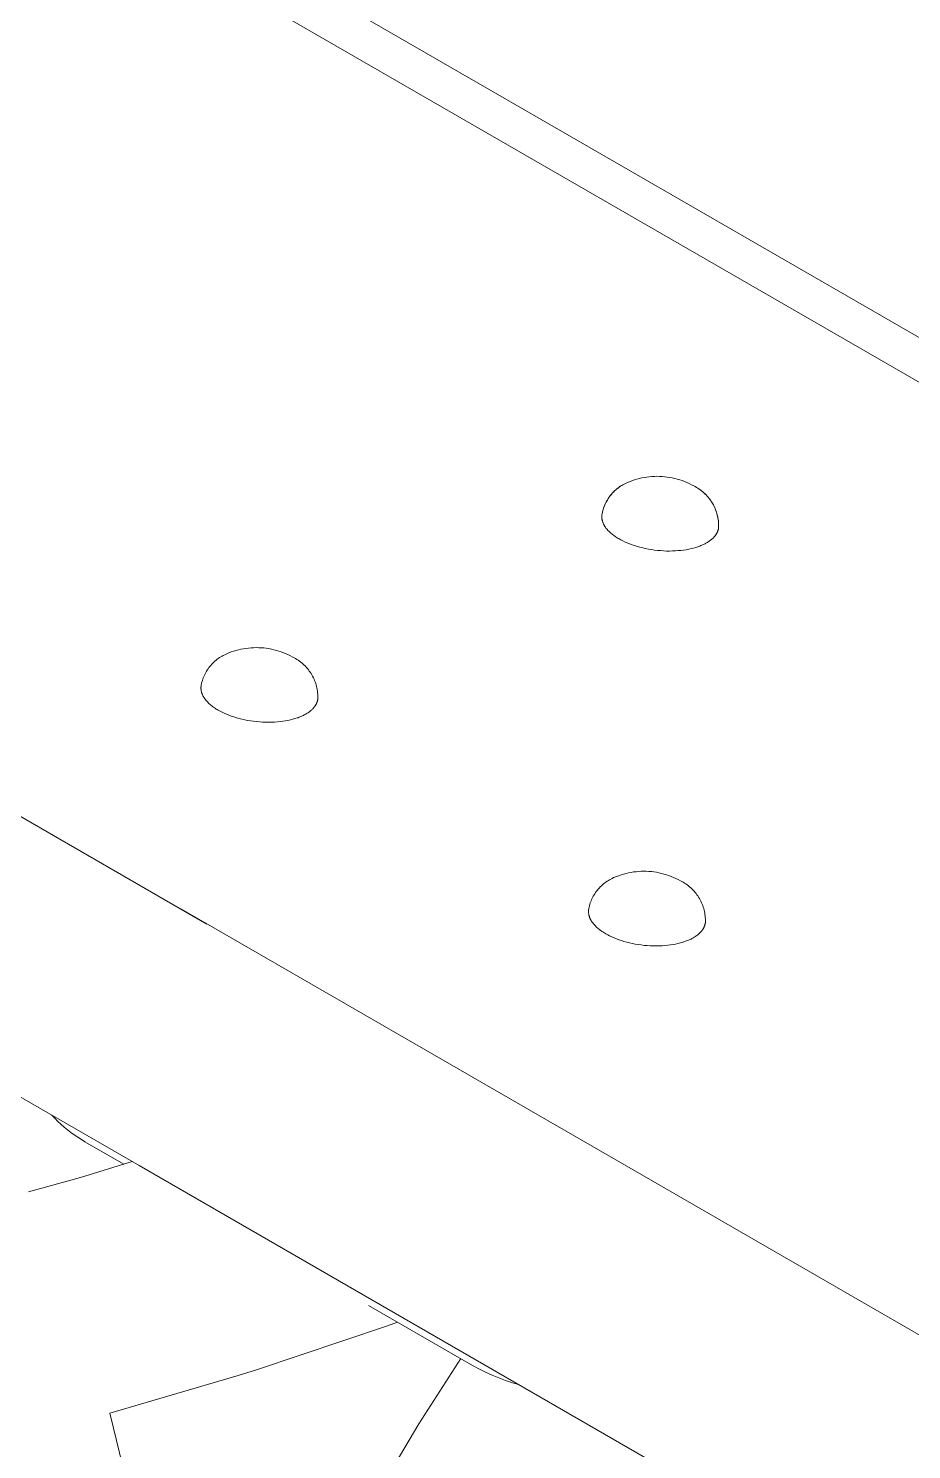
# Model space of a CAD drawing. Header units: millimetres. Extents: x -67 to 4862, y -244 to 3199.
# Drawn here: x 3866.6 to 3958.4, y 1250.4 to 1398.2 of the extents above; entities that cross this region are included whole.
import ezdxf

# ---------------------------------------------------------------- set-up
doc = ezdxf.new("R2010")
doc.units = ezdxf.units.MM
doc.layers.add('ZANO_R', color=7, linetype='Continuous', lineweight=0)

msp = doc.modelspace()

# ---------------------------------------------------------------- linework, layer by layer
at = {"layer": 'ZANO_R'}
for p, q in [((3301.17, 1745.99), (3984.51, 1351.46)), ((3983.94, 1347.13), (3297.95, 1743.19)), ((3199.18, 1701.13), (3885.18, 1305.07)), ((3194.79, 1674.48), (3880.84, 1278.39)), ((3928.69, 1350.89), (3928.83, 1350.96)), ((3928.69, 1350.89), (3928.82, 1350.96)), ((3928.82, 1350.96), (3928.96, 1351.02)), ((3928.83, 1350.96), (3928.97, 1351.02)), ((3928.96, 1351.02), (3929.11, 1351.07)), ((3928.97, 1351.02), (3929.11, 1351.07)), ((3929.11, 1351.07), (3929.36, 1351.17)), ((3929.11, 1351.07), (3929.36, 1351.17)), ((3929.36, 1351.17), (3929.61, 1351.25)), ((3929.36, 1351.17), (3929.61, 1351.25)), ((3929.61, 1351.25), (3929.86, 1351.33)), ((3929.61, 1351.25), (3929.86, 1351.33)), ((3929.86, 1351.33), (3930.12, 1351.4)), ((3929.86, 1351.33), (3930.12, 1351.4)), ((3930.12, 1351.4), (3930.38, 1351.46)), ((3930.12, 1351.4), (3930.38, 1351.46)), ((3930.38, 1351.46), (3930.64, 1351.51)), ((3930.38, 1351.46), (3930.64, 1351.51)), ((3930.64, 1351.51), (3930.9, 1351.55)), ((3930.64, 1351.51), (3930.9, 1351.55)), ((3930.9, 1351.55), (3931.16, 1351.58)), ((3930.9, 1351.55), (3931.16, 1351.58)), ((3931.16, 1351.58), (3931.43, 1351.61)), ((3931.16, 1351.58), (3931.43, 1351.61)), ((3931.43, 1351.61), (3931.69, 1351.62)), ((3931.43, 1351.61), (3931.69, 1351.62)), ((3931.69, 1351.62), (3931.96, 1351.63)), ((3931.69, 1351.62), (3931.96, 1351.63)), ((3931.96, 1351.63), (3932.23, 1351.62)), ((3931.96, 1351.63), (3932.23, 1351.62)), ((3932.23, 1351.62), (3932.49, 1351.61)), ((3932.23, 1351.62), (3932.49, 1351.61)), ((3932.49, 1351.61), (3932.76, 1351.59)), ((3932.49, 1351.61), (3932.76, 1351.59)), ((3932.76, 1351.59), (3933.02, 1351.56)), ((3932.76, 1351.59), (3933.02, 1351.56)), ((3933.02, 1351.56), (3933.28, 1351.52)), ((3933.02, 1351.56), (3933.28, 1351.52)), ((3933.28, 1351.52), (3933.54, 1351.47)), ((3933.28, 1351.52), (3933.54, 1351.47)), ((3933.54, 1351.47), (3933.8, 1351.41)), ((3933.54, 1351.47), (3933.8, 1351.41)), ((3933.8, 1351.41), (3934.06, 1351.34)), ((3933.8, 1351.41), (3934.06, 1351.34)), ((3934.06, 1351.34), (3934.32, 1351.27)), ((3934.06, 1351.34), (3934.32, 1351.27)), ((3934.32, 1351.27), (3934.57, 1351.18)), ((3934.32, 1351.27), (3934.57, 1351.18)), ((3934.57, 1351.18), (3934.82, 1351.09)), ((3934.57, 1351.18), (3934.82, 1351.09)), ((3934.82, 1351.09), (3935.06, 1350.99)), ((3934.82, 1351.09), (3935.06, 1350.99)), ((3935.06, 1350.99), (3935.3, 1350.88)), ((3935.06, 1350.99), (3935.3, 1350.88)), ((3926.96, 1349.42), (3927.05, 1349.55)), ((3926.97, 1349.43), (3927.06, 1349.56)), ((3927.05, 1349.55), (3927.14, 1349.67)), ((3927.06, 1349.56), (3927.15, 1349.68)), ((3927.14, 1349.67), (3927.24, 1349.78)), ((3927.15, 1349.68), (3927.25, 1349.79)), ((3927.24, 1349.78), (3927.34, 1349.9)), ((3927.25, 1349.79), (3927.35, 1349.91)), ((3927.34, 1349.9), (3927.45, 1350.01)), ((3927.35, 1349.91), (3927.46, 1350.02)), ((3927.45, 1350.01), (3927.56, 1350.12)), ((3927.46, 1350.02), (3927.56, 1350.12)), ((3927.56, 1350.12), (3927.68, 1350.22)), ((3927.56, 1350.12), (3927.67, 1350.22)), ((3927.67, 1350.22), (3927.79, 1350.32)), ((3927.68, 1350.22), (3927.79, 1350.32)), ((3927.79, 1350.32), (3927.91, 1350.42)), ((3927.79, 1350.32), (3927.91, 1350.41)), ((3927.91, 1350.42), (3928.03, 1350.51)), ((3927.91, 1350.41), (3928.03, 1350.5)), ((3928.03, 1350.51), (3928.16, 1350.59)), ((3928.03, 1350.5), (3928.15, 1350.59)), ((3928.15, 1350.59), (3928.28, 1350.67)), ((3928.16, 1350.59), (3928.29, 1350.68)), ((3928.28, 1350.67), (3928.41, 1350.75)), ((3928.29, 1350.68), (3928.42, 1350.75)), ((3928.41, 1350.75), (3928.55, 1350.82)), ((3928.42, 1350.75), (3928.55, 1350.83)), ((3928.55, 1350.83), (3928.69, 1350.89)), ((3928.55, 1350.82), (3928.69, 1350.89)), ((3935.3, 1350.88), (3935.54, 1350.76)), ((3935.3, 1350.88), (3935.54, 1350.76)), ((3935.54, 1350.76), (3935.78, 1350.63)), ((3935.54, 1350.76), (3935.78, 1350.63)), ((3935.78, 1350.63), (3935.92, 1350.56)), ((3935.78, 1350.63), (3935.92, 1350.56)), ((3935.92, 1350.56), (3936.06, 1350.48)), ((3935.92, 1350.56), (3936.06, 1350.48)), ((3936.06, 1350.48), (3936.19, 1350.4)), ((3936.06, 1350.48), (3936.2, 1350.4)), ((3936.19, 1350.4), (3936.33, 1350.31)), ((3936.2, 1350.4), (3936.33, 1350.31)), ((3936.33, 1350.31), (3936.46, 1350.22)), ((3936.33, 1350.31), (3936.47, 1350.22)), ((3936.46, 1350.22), (3936.59, 1350.12)), ((3936.47, 1350.22), (3936.6, 1350.12)), ((3936.59, 1350.12), (3936.71, 1350.02)), ((3936.6, 1350.12), (3936.72, 1350.02)), ((3936.71, 1350.02), (3936.83, 1349.92)), ((3936.72, 1350.02), (3936.84, 1349.91)), ((3936.83, 1349.92), (3936.95, 1349.81)), ((3936.84, 1349.91), (3936.96, 1349.8)), ((3936.95, 1349.81), (3937.06, 1349.7)), ((3936.96, 1349.8), (3937.07, 1349.69)), ((3937.06, 1349.7), (3937.17, 1349.58)), ((3937.07, 1349.69), (3937.18, 1349.57)), ((3937.17, 1349.58), (3937.28, 1349.46)), ((3937.18, 1349.57), (3937.29, 1349.45)), ((3926.28, 1347.89), (3926.32, 1348.04)), ((3926.29, 1347.92), (3926.33, 1348.06)), ((3926.32, 1348.04), (3926.36, 1348.19)), ((3926.33, 1348.06), (3926.37, 1348.21)), ((3926.36, 1348.19), (3926.41, 1348.33)), ((3926.37, 1348.21), (3926.42, 1348.35)), ((3926.41, 1348.33), (3926.46, 1348.48)), ((3926.42, 1348.35), (3926.47, 1348.5)), ((3926.46, 1348.48), (3926.52, 1348.62)), ((3926.47, 1348.5), (3926.53, 1348.64)), ((3926.52, 1348.62), (3926.58, 1348.76)), ((3926.53, 1348.64), (3926.59, 1348.78)), ((3926.58, 1348.76), (3926.65, 1348.9)), ((3926.59, 1348.78), (3926.66, 1348.91)), ((3926.65, 1348.9), (3926.72, 1349.03)), ((3926.66, 1348.91), (3926.73, 1349.05)), ((3926.72, 1349.03), (3926.8, 1349.16)), ((3926.73, 1349.05), (3926.8, 1349.18)), ((3926.8, 1349.18), (3926.88, 1349.31)), ((3926.8, 1349.16), (3926.88, 1349.29)), ((3926.88, 1349.31), (3926.97, 1349.43)), ((3926.88, 1349.29), (3926.96, 1349.42)), ((3937.28, 1349.46), (3937.38, 1349.34)), ((3937.29, 1349.45), (3937.39, 1349.32)), ((3937.38, 1349.34), (3937.48, 1349.21)), ((3937.39, 1349.32), (3937.49, 1349.19)), ((3937.48, 1349.21), (3937.57, 1349.08)), ((3937.49, 1349.19), (3937.58, 1349.06)), ((3937.57, 1349.08), (3937.66, 1348.95)), ((3937.58, 1349.06), (3937.67, 1348.92)), ((3937.66, 1348.95), (3937.74, 1348.81)), ((3937.67, 1348.92), (3937.75, 1348.79)), ((3937.74, 1348.81), (3937.82, 1348.67)), ((3937.75, 1348.79), (3937.83, 1348.65)), ((3937.82, 1348.67), (3937.89, 1348.53)), ((3937.83, 1348.65), (3937.9, 1348.5)), ((3937.89, 1348.53), (3937.96, 1348.38)), ((3937.9, 1348.5), (3937.97, 1348.35)), ((3937.96, 1348.38), (3938.02, 1348.24)), ((3937.97, 1348.35), (3938.04, 1348.21)), ((3938.02, 1348.24), (3938.08, 1348.09)), ((3938.04, 1348.21), (3938.09, 1348.06)), ((3938.08, 1348.09), (3938.13, 1347.94)), ((3938.09, 1348.06), (3938.15, 1347.9)), ((3926.22, 1347.55), (3926.23, 1347.59)), ((3926.22, 1347.51), (3926.22, 1347.55)), ((3926.22, 1347.47), (3926.22, 1347.51)), ((3926.22, 1347.43), (3926.22, 1347.47)), ((3926.22, 1347.38), (3926.22, 1347.43)), ((3926.22, 1347.34), (3926.22, 1347.38)), ((3926.22, 1347.3), (3926.22, 1347.34)), ((3926.23, 1347.26), (3926.22, 1347.3)), ((3926.23, 1347.62), (3926.26, 1347.77)), ((3926.23, 1347.59), (3926.25, 1347.74)), ((3926.23, 1347.21), (3926.23, 1347.26)), ((3926.24, 1347.17), (3926.23, 1347.21)), ((3926.25, 1347.13), (3926.24, 1347.17)), ((3926.25, 1347.74), (3926.28, 1347.89)), ((3926.26, 1347.09), (3926.25, 1347.13)), ((3926.26, 1347.77), (3926.29, 1347.92)), ((3926.27, 1347.04), (3926.26, 1347.09)), ((3926.28, 1347), (3926.27, 1347.04)), ((3926.29, 1346.96), (3926.28, 1347)), ((3926.3, 1346.92), (3926.29, 1346.96)), ((3926.32, 1346.87), (3926.3, 1346.92)), ((3926.33, 1346.83), (3926.32, 1346.87)), ((3926.35, 1346.79), (3926.33, 1346.83)), ((3926.37, 1346.75), (3926.35, 1346.79)), ((3926.39, 1346.7), (3926.37, 1346.75)), ((3926.41, 1346.66), (3926.39, 1346.7)), ((3926.43, 1346.62), (3926.41, 1346.66)), ((3926.45, 1346.58), (3926.43, 1346.62)), ((3926.47, 1346.54), (3926.45, 1346.58)), ((3926.5, 1346.5), (3926.47, 1346.54)), ((3938.13, 1347.94), (3938.18, 1347.79)), ((3938.15, 1347.9), (3938.19, 1347.75)), ((3938.18, 1347.79), (3938.22, 1347.63)), ((3938.19, 1347.75), (3938.23, 1347.59)), ((3938.22, 1347.63), (3938.26, 1347.48)), ((3938.23, 1347.59), (3938.27, 1347.43)), ((3938.26, 1347.48), (3938.29, 1347.32)), ((3938.27, 1347.43), (3938.3, 1347.28)), ((3938.29, 1347.32), (3938.32, 1347.16)), ((3938.3, 1347.28), (3938.33, 1347.12)), ((3938.32, 1347.16), (3938.34, 1347)), ((3938.33, 1347.12), (3938.35, 1346.96)), ((3938.34, 1347), (3938.36, 1346.84)), ((3938.35, 1346.96), (3938.36, 1346.8)), ((3938.36, 1346.84), (3938.37, 1346.69)), ((3938.36, 1346.8), (3938.37, 1346.63)), ((3938.37, 1346.69), (3938.37, 1346.53)), ((3938.37, 1346.63), (3938.37, 1346.47)), ((3938.37, 1346.53), (3938.37, 1346.37)), ((3926.52, 1346.45), (3926.5, 1346.5)), ((3926.55, 1346.41), (3926.52, 1346.45)), ((3926.58, 1346.37), (3926.55, 1346.41)), ((3926.6, 1346.33), (3926.58, 1346.37)), ((3926.63, 1346.29), (3926.6, 1346.33)), ((3926.66, 1346.25), (3926.63, 1346.29)), ((3926.73, 1346.17), (3926.66, 1346.25)), ((3926.79, 1346.09), (3926.73, 1346.17)), ((3926.86, 1346.01), (3926.79, 1346.09)), ((3926.94, 1345.94), (3926.86, 1346.01)), ((3927.01, 1345.86), (3926.94, 1345.94)), ((3927.09, 1345.79), (3927.01, 1345.86)), ((3927.17, 1345.72), (3927.09, 1345.79)), ((3927.26, 1345.64), (3927.17, 1345.72)), ((3927.35, 1345.57), (3927.26, 1345.64)), ((3927.43, 1345.5), (3927.35, 1345.57)), ((3927.53, 1345.44), (3927.43, 1345.5)), ((3927.62, 1345.37), (3927.53, 1345.44)), ((3927.72, 1345.31), (3927.62, 1345.37)), ((3927.82, 1345.24), (3927.72, 1345.31)), ((3927.91, 1345.18), (3927.82, 1345.24)), ((3928.02, 1345.12), (3927.91, 1345.18)), ((3928.21, 1345.01), (3928.02, 1345.12)), ((3937.63, 1345.07), (3937.57, 1345.01)), ((3937.7, 1345.12), (3937.63, 1345.07)), ((3937.76, 1345.18), (3937.7, 1345.12)), ((3937.82, 1345.24), (3937.76, 1345.18)), ((3937.88, 1345.3), (3937.82, 1345.24)), ((3937.93, 1345.36), (3937.88, 1345.3)), ((3937.96, 1345.39), (3937.93, 1345.36)), ((3937.98, 1345.42), (3937.96, 1345.39)), ((3938.01, 1345.45), (3937.98, 1345.42)), ((3938.03, 1345.48), (3938.01, 1345.45)), ((3938.05, 1345.52), (3938.03, 1345.48)), ((3938.08, 1345.55), (3938.05, 1345.52)), ((3938.1, 1345.58), (3938.08, 1345.55)), ((3938.12, 1345.61), (3938.1, 1345.58)), ((3938.14, 1345.65), (3938.12, 1345.61)), ((3938.16, 1345.68), (3938.14, 1345.65)), ((3938.18, 1345.71), (3938.16, 1345.68)), ((3938.2, 1345.75), (3938.18, 1345.71)), ((3938.21, 1345.78), (3938.2, 1345.75)), ((3938.23, 1345.82), (3938.21, 1345.78)), ((3938.24, 1345.85), (3938.23, 1345.82)), ((3938.26, 1345.88), (3938.24, 1345.85)), ((3938.27, 1345.92), (3938.26, 1345.88)), ((3938.29, 1345.95), (3938.27, 1345.92)), ((3938.3, 1345.99), (3938.29, 1345.95)), ((3938.31, 1346.02), (3938.3, 1345.99)), ((3938.32, 1346.06), (3938.31, 1346.02)), ((3938.33, 1346.1), (3938.32, 1346.06)), ((3938.34, 1346.13), (3938.33, 1346.1)), ((3938.35, 1346.17), (3938.34, 1346.13)), ((3938.36, 1346.24), (3938.35, 1346.2)), ((3938.35, 1346.2), (3938.35, 1346.17)), ((3938.37, 1346.31), (3938.36, 1346.28)), ((3938.36, 1346.28), (3938.36, 1346.24)), ((3938.37, 1346.47), (3938.37, 1346.31)), ((3928.42, 1344.91), (3928.21, 1345.01)), ((3928.64, 1344.8), (3928.42, 1344.91)), ((3928.87, 1344.7), (3928.64, 1344.8)), ((3929.12, 1344.6), (3928.87, 1344.7)), ((3929.37, 1344.51), (3929.12, 1344.6)), ((3929.63, 1344.42), (3929.37, 1344.51)), ((3929.91, 1344.33), (3929.63, 1344.42)), ((3930.19, 1344.26), (3929.91, 1344.33)), ((3930.48, 1344.18), (3930.19, 1344.26)), ((3930.77, 1344.12), (3930.48, 1344.18)), ((3931.08, 1344.06), (3930.77, 1344.12)), ((3931.38, 1344.01), (3931.08, 1344.06)), ((3931.69, 1343.96), (3931.38, 1344.01)), ((3932.01, 1343.93), (3931.69, 1343.96)), ((3932.32, 1343.9), (3932.01, 1343.93)), ((3932.64, 1343.88), (3932.32, 1343.9)), ((3932.95, 1343.86), (3932.64, 1343.88)), ((3933.26, 1343.86), (3932.95, 1343.86)), ((3933.57, 1343.87), (3933.26, 1343.86)), ((3933.87, 1343.88), (3933.57, 1343.87)), ((3934.17, 1343.9), (3933.87, 1343.88)), ((3934.45, 1343.93), (3934.17, 1343.9)), ((3934.73, 1343.96), (3934.45, 1343.93)), ((3935.01, 1344), (3934.73, 1343.96)), ((3935.27, 1344.05), (3935.01, 1344)), ((3935.52, 1344.11), (3935.27, 1344.05)), ((3935.76, 1344.17), (3935.52, 1344.11)), ((3935.99, 1344.24), (3935.76, 1344.17)), ((3936.21, 1344.31), (3935.99, 1344.24)), ((3936.32, 1344.34), (3936.21, 1344.31)), ((3936.42, 1344.38), (3936.32, 1344.34)), ((3936.52, 1344.42), (3936.42, 1344.38)), ((3936.61, 1344.46), (3936.52, 1344.42)), ((3936.7, 1344.5), (3936.61, 1344.46)), ((3936.79, 1344.54), (3936.7, 1344.5)), ((3936.87, 1344.58), (3936.79, 1344.54)), ((3936.96, 1344.62), (3936.87, 1344.58)), ((3937.04, 1344.67), (3936.96, 1344.62)), ((3937.12, 1344.71), (3937.04, 1344.67)), ((3937.2, 1344.76), (3937.12, 1344.71)), ((3937.28, 1344.81), (3937.2, 1344.76)), ((3937.35, 1344.86), (3937.28, 1344.81)), ((3937.42, 1344.91), (3937.35, 1344.86)), ((3937.5, 1344.96), (3937.42, 1344.91)), ((3937.57, 1345.01), (3937.5, 1344.96)), ((3887.16, 1333.15), (3887.3, 1333.21)), ((3887.3, 1333.21), (3887.44, 1333.26)), ((3887.44, 1333.26), (3887.69, 1333.36)), ((3887.69, 1333.36), (3887.94, 1333.44)), ((3887.94, 1333.44), (3888.2, 1333.52)), ((3888.2, 1333.52), (3888.45, 1333.59)), ((3888.45, 1333.59), (3888.71, 1333.65)), ((3888.71, 1333.65), (3888.97, 1333.7)), ((3888.97, 1333.7), (3889.23, 1333.74)), ((3889.23, 1333.74), (3889.5, 1333.77)), ((3889.5, 1333.77), (3889.76, 1333.8)), ((3889.76, 1333.8), (3890.03, 1333.81)), ((3890.03, 1333.81), (3890.29, 1333.82)), ((3890.29, 1333.82), (3890.56, 1333.81)), ((3890.56, 1333.81), (3890.83, 1333.8)), ((3890.83, 1333.8), (3891.09, 1333.78)), ((3891.09, 1333.78), (3891.35, 1333.75)), ((3891.35, 1333.75), (3891.62, 1333.71)), ((3891.62, 1333.71), (3891.88, 1333.66)), ((3891.88, 1333.66), (3892.14, 1333.6)), ((3892.14, 1333.6), (3892.4, 1333.53)), ((3892.4, 1333.53), (3892.65, 1333.46)), ((3892.65, 1333.46), (3892.9, 1333.37)), ((3892.9, 1333.37), (3893.15, 1333.28)), ((3893.15, 1333.28), (3893.4, 1333.18)), ((3885.3, 1331.61), (3885.38, 1331.74)), ((3885.38, 1331.74), (3885.48, 1331.86)), ((3885.48, 1331.86), (3885.58, 1331.97)), ((3885.58, 1331.97), (3885.68, 1332.09)), ((3885.68, 1332.09), (3885.78, 1332.2)), ((3885.78, 1332.2), (3885.89, 1332.31)), ((3885.89, 1332.31), (3886, 1332.41)), ((3886, 1332.41), (3886.12, 1332.51)), ((3886.12, 1332.51), (3886.24, 1332.6)), ((3886.24, 1332.6), (3886.36, 1332.69)), ((3886.36, 1332.69), (3886.49, 1332.78)), ((3886.49, 1332.78), (3886.62, 1332.86)), ((3886.62, 1332.86), (3886.75, 1332.94)), ((3886.75, 1332.94), (3886.88, 1333.01)), ((3886.88, 1333.01), (3887.02, 1333.08)), ((3887.02, 1333.08), (3887.16, 1333.15)), ((3893.4, 1333.18), (3893.64, 1333.07)), ((3893.64, 1333.07), (3893.88, 1332.95)), ((3893.88, 1332.95), (3894.11, 1332.82)), ((3894.11, 1332.82), (3894.25, 1332.75)), ((3894.25, 1332.75), (3894.39, 1332.67)), ((3894.39, 1332.67), (3894.53, 1332.59)), ((3894.53, 1332.59), (3894.67, 1332.5)), ((3894.67, 1332.5), (3894.8, 1332.41)), ((3894.8, 1332.41), (3894.93, 1332.31)), ((3894.93, 1332.31), (3895.06, 1332.21)), ((3895.06, 1332.21), (3895.18, 1332.1)), ((3895.18, 1332.1), (3895.29, 1331.99)), ((3895.29, 1331.99), (3895.41, 1331.88)), ((3895.41, 1331.88), (3895.52, 1331.76)), ((3895.52, 1331.76), (3895.62, 1331.64)), ((3884.66, 1330.23), (3884.7, 1330.38)), ((3884.7, 1330.38), (3884.74, 1330.52)), ((3884.74, 1330.52), (3884.8, 1330.67)), ((3884.8, 1330.67), (3884.85, 1330.81)), ((3884.85, 1330.81), (3884.92, 1330.95)), ((3884.92, 1330.95), (3884.98, 1331.09)), ((3884.98, 1331.09), (3885.05, 1331.22)), ((3885.05, 1331.22), (3885.13, 1331.35)), ((3885.13, 1331.35), (3885.21, 1331.48)), ((3885.21, 1331.48), (3885.3, 1331.61)), ((3895.62, 1331.64), (3895.73, 1331.51)), ((3895.73, 1331.51), (3895.82, 1331.38)), ((3895.82, 1331.38), (3895.92, 1331.25)), ((3895.92, 1331.25), (3896, 1331.11)), ((3896, 1331.11), (3896.09, 1330.98)), ((3896.09, 1330.98), (3896.16, 1330.84)), ((3896.16, 1330.84), (3896.24, 1330.69)), ((3896.24, 1330.69), (3896.31, 1330.54)), ((3896.31, 1330.54), (3896.37, 1330.4)), ((3896.37, 1330.4), (3896.43, 1330.25)), ((3884.56, 1329.74), (3884.55, 1329.7)), ((3884.55, 1329.7), (3884.55, 1329.66)), ((3884.55, 1329.66), (3884.55, 1329.62)), ((3884.55, 1329.62), (3884.55, 1329.57)), ((3884.55, 1329.57), (3884.55, 1329.53)), ((3884.55, 1329.53), (3884.56, 1329.49)), ((3884.56, 1329.78), (3884.59, 1329.93)), ((3884.56, 1329.78), (3884.56, 1329.74)), ((3884.56, 1329.49), (3884.56, 1329.45)), ((3884.56, 1329.45), (3884.57, 1329.4)), ((3884.57, 1329.4), (3884.57, 1329.36)), ((3884.57, 1329.36), (3884.58, 1329.32)), ((3884.58, 1329.32), (3884.59, 1329.28)), ((3884.59, 1329.93), (3884.62, 1330.08)), ((3884.59, 1329.28), (3884.6, 1329.23)), ((3884.6, 1329.23), (3884.61, 1329.19)), ((3884.61, 1329.19), (3884.62, 1329.15)), ((3884.62, 1330.08), (3884.66, 1330.23)), ((3884.62, 1329.15), (3884.64, 1329.11)), ((3884.64, 1329.11), (3884.65, 1329.06)), ((3884.65, 1329.06), (3884.67, 1329.02)), ((3884.67, 1329.02), (3884.68, 1328.98)), ((3884.68, 1328.98), (3884.7, 1328.94)), ((3884.7, 1328.94), (3884.72, 1328.89)), ((3884.72, 1328.89), (3884.74, 1328.85)), ((3884.74, 1328.85), (3884.76, 1328.81)), ((3884.76, 1328.81), (3884.78, 1328.77)), ((3896.43, 1330.25), (3896.48, 1330.09)), ((3896.48, 1330.09), (3896.53, 1329.94)), ((3896.53, 1329.94), (3896.57, 1329.78)), ((3896.57, 1329.78), (3896.6, 1329.62)), ((3896.6, 1329.62), (3896.64, 1329.47)), ((3896.64, 1329.47), (3896.66, 1329.31)), ((3896.66, 1329.31), (3896.68, 1329.15)), ((3896.68, 1329.15), (3896.69, 1328.99)), ((3896.69, 1328.99), (3896.7, 1328.82)), ((3896.7, 1328.82), (3896.7, 1328.66)), ((3884.78, 1328.77), (3884.81, 1328.73)), ((3884.81, 1328.73), (3884.83, 1328.69)), ((3884.83, 1328.69), (3884.86, 1328.64)), ((3884.86, 1328.64), (3884.88, 1328.6)), ((3884.88, 1328.6), (3884.91, 1328.56)), ((3884.91, 1328.56), (3884.94, 1328.52)), ((3884.94, 1328.52), (3884.97, 1328.48)), ((3884.97, 1328.48), (3885, 1328.44)), ((3885, 1328.44), (3885.06, 1328.36)), ((3885.06, 1328.36), (3885.13, 1328.28)), ((3885.13, 1328.28), (3885.2, 1328.2)), ((3885.2, 1328.2), (3885.27, 1328.13)), ((3885.27, 1328.13), (3885.35, 1328.05)), ((3885.35, 1328.05), (3885.42, 1327.98)), ((3885.42, 1327.98), (3885.51, 1327.91)), ((3885.51, 1327.91), (3885.59, 1327.83)), ((3885.59, 1327.83), (3885.68, 1327.76)), ((3885.68, 1327.76), (3885.77, 1327.69)), ((3885.77, 1327.69), (3885.86, 1327.63)), ((3885.86, 1327.63), (3885.96, 1327.56)), ((3885.96, 1327.56), (3886.05, 1327.5)), ((3886.05, 1327.5), (3886.15, 1327.43)), ((3886.15, 1327.43), (3886.25, 1327.37)), ((3886.25, 1327.37), (3886.35, 1327.31)), ((3886.35, 1327.31), (3886.55, 1327.2)), ((3895.97, 1327.26), (3896.03, 1327.31)), ((3896.03, 1327.31), (3896.09, 1327.37)), ((3896.09, 1327.37), (3896.15, 1327.43)), ((3896.15, 1327.43), (3896.21, 1327.49)), ((3896.21, 1327.49), (3896.26, 1327.55)), ((3896.26, 1327.55), (3896.29, 1327.58)), ((3896.29, 1327.58), (3896.32, 1327.61)), ((3896.32, 1327.61), (3896.34, 1327.64)), ((3896.34, 1327.64), (3896.37, 1327.67)), ((3896.37, 1327.67), (3896.39, 1327.71)), ((3896.39, 1327.71), (3896.41, 1327.74)), ((3896.41, 1327.74), (3896.43, 1327.77)), ((3896.43, 1327.77), (3896.45, 1327.8)), ((3896.45, 1327.8), (3896.47, 1327.84)), ((3896.47, 1327.84), (3896.49, 1327.87)), ((3896.49, 1327.87), (3896.51, 1327.9)), ((3896.51, 1327.9), (3896.53, 1327.94)), ((3896.53, 1327.94), (3896.55, 1327.97)), ((3896.55, 1327.97), (3896.56, 1328.01)), ((3896.56, 1328.01), (3896.58, 1328.04)), ((3896.58, 1328.04), (3896.59, 1328.07)), ((3896.59, 1328.07), (3896.61, 1328.11)), ((3896.61, 1328.11), (3896.62, 1328.14)), ((3896.62, 1328.14), (3896.63, 1328.18)), ((3896.63, 1328.18), (3896.64, 1328.21)), ((3896.64, 1328.21), (3896.65, 1328.25)), ((3896.65, 1328.25), (3896.66, 1328.29)), ((3896.66, 1328.29), (3896.67, 1328.32)), ((3896.67, 1328.32), (3896.68, 1328.36)), ((3896.68, 1328.36), (3896.69, 1328.39)), ((3896.69, 1328.43), (3896.7, 1328.47)), ((3896.69, 1328.39), (3896.69, 1328.43)), ((3896.7, 1328.66), (3896.7, 1328.5)), ((3896.7, 1328.47), (3896.7, 1328.5)), ((3886.55, 1327.2), (3886.76, 1327.1)), ((3886.76, 1327.1), (3886.98, 1326.99)), ((3886.98, 1326.99), (3887.21, 1326.89)), ((3887.21, 1326.89), (3887.45, 1326.79)), ((3887.45, 1326.79), (3887.7, 1326.7)), ((3887.7, 1326.7), (3887.97, 1326.61)), ((3887.97, 1326.61), (3888.24, 1326.52)), ((3888.24, 1326.52), (3888.52, 1326.45)), ((3888.52, 1326.45), (3888.81, 1326.37)), ((3888.81, 1326.37), (3889.11, 1326.31)), ((3889.11, 1326.31), (3889.41, 1326.25)), ((3889.41, 1326.25), (3889.72, 1326.2)), ((3889.72, 1326.2), (3890.03, 1326.15)), ((3890.03, 1326.15), (3890.34, 1326.12)), ((3890.34, 1326.12), (3890.66, 1326.09)), ((3890.66, 1326.09), (3890.97, 1326.07)), ((3890.97, 1326.07), (3891.28, 1326.05)), ((3891.28, 1326.05), (3891.59, 1326.05)), ((3891.59, 1326.05), (3891.9, 1326.06)), ((3891.9, 1326.06), (3892.2, 1326.07)), ((3892.2, 1326.07), (3892.5, 1326.09)), ((3892.5, 1326.09), (3892.79, 1326.12)), ((3892.79, 1326.12), (3893.07, 1326.15)), ((3893.07, 1326.15), (3893.34, 1326.19)), ((3893.34, 1326.19), (3893.6, 1326.24)), ((3893.6, 1326.24), (3893.86, 1326.3)), ((3893.86, 1326.3), (3894.1, 1326.36)), ((3894.1, 1326.36), (3894.33, 1326.43)), ((3894.33, 1326.43), (3894.55, 1326.5)), ((3894.55, 1326.5), (3894.65, 1326.53)), ((3894.65, 1326.53), (3894.75, 1326.57)), ((3894.75, 1326.57), (3894.85, 1326.61)), ((3894.85, 1326.61), (3894.95, 1326.65)), ((3894.95, 1326.65), (3895.04, 1326.69)), ((3895.04, 1326.69), (3895.12, 1326.73)), ((3895.12, 1326.73), (3895.21, 1326.77)), ((3895.21, 1326.77), (3895.29, 1326.81)), ((3895.29, 1326.81), (3895.37, 1326.86)), ((3895.37, 1326.86), (3895.45, 1326.9)), ((3895.45, 1326.9), (3895.53, 1326.95)), ((3895.53, 1326.95), (3895.61, 1327)), ((3895.61, 1327), (3895.69, 1327.05)), ((3895.69, 1327.05), (3895.76, 1327.1)), ((3895.76, 1327.1), (3895.83, 1327.15)), ((3895.83, 1327.15), (3895.9, 1327.2)), ((3895.9, 1327.2), (3895.97, 1327.26)), ((3926.78, 1309.52), (3926.91, 1309.6)), ((3926.91, 1309.6), (3927.04, 1309.68)), ((3927.04, 1309.68), (3927.17, 1309.75)), ((3927.17, 1309.75), (3927.31, 1309.82)), ((3927.31, 1309.82), (3927.45, 1309.89)), ((3927.45, 1309.89), (3927.59, 1309.95)), ((3927.59, 1309.95), (3927.73, 1310)), ((3927.73, 1310), (3927.98, 1310.09)), ((3927.98, 1310.09), (3928.23, 1310.18)), ((3928.23, 1310.18), (3928.48, 1310.26)), ((3928.48, 1310.26), (3928.74, 1310.33)), ((3928.74, 1310.33), (3929, 1310.39)), ((3929, 1310.39), (3929.26, 1310.44)), ((3929.26, 1310.44), (3929.52, 1310.48)), ((3929.52, 1310.48), (3929.79, 1310.51)), ((3929.79, 1310.51), (3930.05, 1310.54)), ((3930.05, 1310.54), (3930.32, 1310.55)), ((3930.32, 1310.55), (3930.58, 1310.56)), ((3930.58, 1310.56), (3930.85, 1310.55)), ((3930.85, 1310.55), (3931.11, 1310.54)), ((3931.11, 1310.54), (3931.38, 1310.52)), ((3931.38, 1310.52), (3931.64, 1310.49)), ((3931.64, 1310.49), (3931.91, 1310.45)), ((3931.91, 1310.45), (3932.17, 1310.4)), ((3932.17, 1310.4), (3932.43, 1310.34)), ((3932.43, 1310.34), (3932.68, 1310.27)), ((3932.68, 1310.27), (3932.94, 1310.2)), ((3932.94, 1310.2), (3933.19, 1310.11)), ((3933.19, 1310.11), (3933.44, 1310.02)), ((3933.44, 1310.02), (3933.69, 1309.92)), ((3933.69, 1309.92), (3933.93, 1309.81)), ((3933.93, 1309.81), (3934.17, 1309.69)), ((3934.17, 1309.69), (3934.4, 1309.56)), ((3934.4, 1309.56), (3934.54, 1309.49)), ((3925.34, 1307.96), (3925.42, 1308.09)), ((3925.42, 1308.09), (3925.5, 1308.22)), ((3925.5, 1308.22), (3925.58, 1308.35)), ((3925.58, 1308.35), (3925.67, 1308.47)), ((3925.67, 1308.47), (3925.77, 1308.6)), ((3925.77, 1308.6), (3925.86, 1308.71)), ((3925.86, 1308.71), (3925.97, 1308.83)), ((3925.97, 1308.83), (3926.07, 1308.94)), ((3926.07, 1308.94), (3926.18, 1309.05)), ((3926.18, 1309.05), (3926.29, 1309.15)), ((3926.29, 1309.15), (3926.41, 1309.25)), ((3926.41, 1309.25), (3926.53, 1309.34)), ((3926.53, 1309.34), (3926.65, 1309.43)), ((3926.65, 1309.43), (3926.78, 1309.52)), ((3934.54, 1309.49), (3934.68, 1309.41)), ((3934.68, 1309.41), (3934.82, 1309.33)), ((3934.82, 1309.33), (3934.96, 1309.24)), ((3934.96, 1309.24), (3935.09, 1309.15)), ((3935.09, 1309.15), (3935.22, 1309.05)), ((3935.22, 1309.05), (3935.34, 1308.95)), ((3935.34, 1308.95), (3935.47, 1308.84)), ((3935.47, 1308.84), (3935.58, 1308.73)), ((3935.58, 1308.73), (3935.7, 1308.62)), ((3935.7, 1308.62), (3935.81, 1308.5)), ((3935.81, 1308.5), (3935.91, 1308.38)), ((3935.91, 1308.38), (3936.02, 1308.25)), ((3936.02, 1308.25), (3936.11, 1308.12)), ((3936.11, 1308.12), (3936.2, 1307.99)), ((3924.85, 1306.52), (3924.88, 1306.67)), ((3924.88, 1306.67), (3924.91, 1306.82)), ((3924.91, 1306.82), (3924.94, 1306.97)), ((3924.94, 1306.97), (3924.99, 1307.12)), ((3924.99, 1307.12), (3925.03, 1307.26)), ((3925.03, 1307.26), (3925.09, 1307.41)), ((3925.09, 1307.41), (3925.14, 1307.55)), ((3925.14, 1307.55), (3925.2, 1307.69)), ((3925.2, 1307.69), (3925.27, 1307.83)), ((3925.27, 1307.83), (3925.34, 1307.96)), ((3936.2, 1307.99), (3936.29, 1307.85)), ((3936.29, 1307.85), (3936.38, 1307.72)), ((3936.38, 1307.72), (3936.45, 1307.57)), ((3936.45, 1307.57), (3936.53, 1307.43)), ((3936.53, 1307.43), (3936.6, 1307.28)), ((3936.6, 1307.28), (3936.66, 1307.14)), ((3936.66, 1307.14), (3936.72, 1306.98)), ((3936.72, 1306.98), (3936.77, 1306.83)), ((3936.77, 1306.83), (3936.82, 1306.68)), ((3936.82, 1306.68), (3936.86, 1306.52)), ((3882.53, 1306.6), (4568.59, 910.5)), ((3924.84, 1306.44), (3924.85, 1306.48)), ((3924.84, 1306.4), (3924.84, 1306.44)), ((3924.84, 1306.35), (3924.84, 1306.4)), ((3924.84, 1306.31), (3924.84, 1306.35)), ((3924.84, 1306.27), (3924.84, 1306.31)), ((3924.85, 1306.23), (3924.84, 1306.27)), ((3924.85, 1306.48), (3924.85, 1306.52)), ((3924.85, 1306.19), (3924.85, 1306.23)), ((3924.86, 1306.14), (3924.85, 1306.19)), ((3924.86, 1306.1), (3924.86, 1306.14)), ((3924.87, 1306.06), (3924.86, 1306.1)), ((3924.88, 1306.01), (3924.87, 1306.06)), ((3924.89, 1305.97), (3924.88, 1306.01)), ((3924.9, 1305.93), (3924.89, 1305.97)), ((3924.91, 1305.89), (3924.9, 1305.93)), ((3924.93, 1305.84), (3924.91, 1305.89)), ((3924.94, 1305.8), (3924.93, 1305.84)), ((3924.96, 1305.76), (3924.94, 1305.8)), ((3924.97, 1305.72), (3924.96, 1305.76)), ((3924.99, 1305.68), (3924.97, 1305.72)), ((3925.01, 1305.63), (3924.99, 1305.68)), ((3925.03, 1305.59), (3925.01, 1305.63)), ((3925.05, 1305.55), (3925.03, 1305.59)), ((3925.07, 1305.51), (3925.05, 1305.55)), ((3925.1, 1305.47), (3925.07, 1305.51)), ((3925.12, 1305.42), (3925.1, 1305.47)), ((3925.15, 1305.38), (3925.12, 1305.42)), ((3925.17, 1305.34), (3925.15, 1305.38)), ((3925.2, 1305.3), (3925.17, 1305.34)), ((3925.23, 1305.26), (3925.2, 1305.3)), ((3925.26, 1305.22), (3925.23, 1305.26)), ((3925.29, 1305.18), (3925.26, 1305.22)), ((3925.35, 1305.1), (3925.29, 1305.18)), ((3936.86, 1306.52), (3936.89, 1306.36)), ((3936.89, 1306.36), (3936.92, 1306.21)), ((3936.92, 1306.21), (3936.95, 1306.05)), ((3936.95, 1306.05), (3936.97, 1305.89)), ((3936.97, 1305.89), (3936.98, 1305.72)), ((3936.98, 1305.13), (3936.97, 1305.1)), ((3936.98, 1305.72), (3936.99, 1305.56)), ((3936.99, 1305.2), (3936.98, 1305.17)), ((3936.98, 1305.17), (3936.98, 1305.13)), ((3936.99, 1305.56), (3936.99, 1305.4)), ((3936.99, 1305.4), (3936.99, 1305.24)), ((3936.99, 1305.24), (3936.99, 1305.2)), ((3925.42, 1305.02), (3925.35, 1305.1)), ((3925.49, 1304.94), (3925.42, 1305.02)), ((3925.56, 1304.87), (3925.49, 1304.94)), ((3925.63, 1304.79), (3925.56, 1304.87)), ((3925.71, 1304.72), (3925.63, 1304.79)), ((3925.8, 1304.64), (3925.71, 1304.72)), ((3925.88, 1304.57), (3925.8, 1304.64)), ((3925.97, 1304.5), (3925.88, 1304.57)), ((3926.06, 1304.43), (3925.97, 1304.5)), ((3926.15, 1304.37), (3926.06, 1304.43)), ((3926.24, 1304.3), (3926.15, 1304.37)), ((3926.34, 1304.24), (3926.24, 1304.3)), ((3926.44, 1304.17), (3926.34, 1304.24)), ((3926.54, 1304.11), (3926.44, 1304.17)), ((3926.64, 1304.05), (3926.54, 1304.11)), ((3926.84, 1303.94), (3926.64, 1304.05)), ((3927.04, 1303.84), (3926.84, 1303.94)), ((3927.26, 1303.73), (3927.04, 1303.84)), ((3927.5, 1303.63), (3927.26, 1303.73)), ((3935.82, 1303.69), (3935.74, 1303.64)), ((3935.9, 1303.74), (3935.82, 1303.69)), ((3935.97, 1303.78), (3935.9, 1303.74)), ((3936.05, 1303.84), (3935.97, 1303.78)), ((3936.12, 1303.89), (3936.05, 1303.84)), ((3936.19, 1303.94), (3936.12, 1303.89)), ((3936.26, 1304), (3936.19, 1303.94)), ((3936.32, 1304.05), (3936.26, 1304)), ((3936.38, 1304.11), (3936.32, 1304.05)), ((3936.44, 1304.17), (3936.38, 1304.11)), ((3936.5, 1304.23), (3936.44, 1304.17)), ((3936.55, 1304.29), (3936.5, 1304.23)), ((3936.58, 1304.32), (3936.55, 1304.29)), ((3936.61, 1304.35), (3936.58, 1304.32)), ((3936.63, 1304.38), (3936.61, 1304.35)), ((3936.65, 1304.41), (3936.63, 1304.38)), ((3936.68, 1304.45), (3936.65, 1304.41)), ((3936.7, 1304.48), (3936.68, 1304.45)), ((3936.72, 1304.51), (3936.7, 1304.48)), ((3936.74, 1304.54), (3936.72, 1304.51)), ((3936.76, 1304.58), (3936.74, 1304.54)), ((3936.78, 1304.61), (3936.76, 1304.58)), ((3936.8, 1304.64), (3936.78, 1304.61)), ((3936.82, 1304.68), (3936.8, 1304.64)), ((3936.84, 1304.71), (3936.82, 1304.68)), ((3936.85, 1304.74), (3936.84, 1304.71)), ((3936.87, 1304.78), (3936.85, 1304.74)), ((3936.88, 1304.81), (3936.87, 1304.78)), ((3936.9, 1304.85), (3936.88, 1304.81)), ((3936.91, 1304.88), (3936.9, 1304.85)), ((3936.92, 1304.92), (3936.91, 1304.88)), ((3936.93, 1304.95), (3936.92, 1304.92)), ((3936.94, 1304.99), (3936.93, 1304.95)), ((3936.95, 1305.02), (3936.94, 1304.99)), ((3936.96, 1305.06), (3936.95, 1305.02)), ((3936.97, 1305.1), (3936.96, 1305.06)), ((3927.74, 1303.53), (3927.5, 1303.63)), ((3927.99, 1303.44), (3927.74, 1303.53)), ((3928.26, 1303.35), (3927.99, 1303.44)), ((3928.53, 1303.26), (3928.26, 1303.35)), ((3928.81, 1303.18), (3928.53, 1303.26)), ((3929.1, 1303.11), (3928.81, 1303.18)), ((3929.4, 1303.05), (3929.1, 1303.11)), ((3929.7, 1302.99), (3929.4, 1303.05)), ((3930.01, 1302.93), (3929.7, 1302.99)), ((3930.32, 1302.89), (3930.01, 1302.93)), ((3930.63, 1302.85), (3930.32, 1302.89)), ((3930.95, 1302.83), (3930.63, 1302.85)), ((3931.26, 1302.81), (3930.95, 1302.83)), ((3931.57, 1302.79), (3931.26, 1302.81)), ((3931.88, 1302.79), (3931.57, 1302.79)), ((3932.19, 1302.79), (3931.88, 1302.79)), ((3932.49, 1302.81), (3932.19, 1302.79)), ((3932.79, 1302.83), (3932.49, 1302.81)), ((3933.08, 1302.86), (3932.79, 1302.83)), ((3933.36, 1302.89), (3933.08, 1302.86)), ((3933.63, 1302.93), (3933.36, 1302.89)), ((3933.89, 1302.98), (3933.63, 1302.93)), ((3934.14, 1303.04), (3933.89, 1302.98)), ((3934.39, 1303.1), (3934.14, 1303.04)), ((3934.62, 1303.16), (3934.39, 1303.1)), ((3934.83, 1303.24), (3934.62, 1303.16)), ((3934.94, 1303.27), (3934.83, 1303.24)), ((3935.04, 1303.31), (3934.94, 1303.27)), ((3935.14, 1303.35), (3935.04, 1303.31)), ((3935.24, 1303.39), (3935.14, 1303.35)), ((3935.32, 1303.43), (3935.24, 1303.39)), ((3935.41, 1303.47), (3935.32, 1303.43)), ((3935.5, 1303.51), (3935.41, 1303.47)), ((3935.58, 1303.55), (3935.5, 1303.51)), ((3935.66, 1303.6), (3935.58, 1303.55)), ((3935.74, 1303.64), (3935.66, 1303.6)), ((3869.37, 1284.86), (3869.07, 1285.18)), ((3869.68, 1284.54), (3869.37, 1284.86)), ((3870, 1284.24), (3869.68, 1284.54)), ((3870.33, 1283.95), (3870, 1284.24)), ((3870.67, 1283.66), (3870.33, 1283.95)), ((3871.02, 1283.39), (3870.67, 1283.66)), ((3871.38, 1283.13), (3871.02, 1283.39)), ((3871.74, 1282.89), (3871.38, 1283.13)), ((3872.12, 1282.65), (3871.74, 1282.89)), ((3872.5, 1282.43), (3872.12, 1282.65)), ((3876.55, 1280.09), (3872.5, 1282.43)), ((3872.04, 1278.72), (3877.41, 1280.37)), ((3866.63, 1277.2), (3872.04, 1278.72)), ((3878.14, 1279.95), (4564.2, 883.85)), ((3912.79, 1259.17), (3901.98, 1265.41)), ((3903.93, 1263.29), (3890.32, 1258.71)), ((3904.99, 1263.67), (3903.93, 1263.29)), ((3907.22, 1253.09), (3911.57, 1259.87)), ((3888.41, 1258.11), (3875.08, 1254.2)), ((3890.32, 1258.71), (3888.41, 1258.11)), ((3913.45, 1258.81), (3912.79, 1259.17)), ((3914.13, 1258.47), (3913.45, 1258.81)), ((3914.82, 1258.15), (3914.13, 1258.47)), ((3915.52, 1257.86), (3914.82, 1258.15)), ((3916.23, 1257.59), (3915.52, 1257.86)), ((3916.94, 1257.35), (3916.23, 1257.59)), ((3917.67, 1257.13), (3916.94, 1257.35)), ((3875.08, 1254.2), (3891.31, 1187.84)), ((3903.1, 1246.17), (3907.22, 1253.09))]:
    msp.add_line(p, q, dxfattribs=at)

doc.saveas('drawing.dxf')
